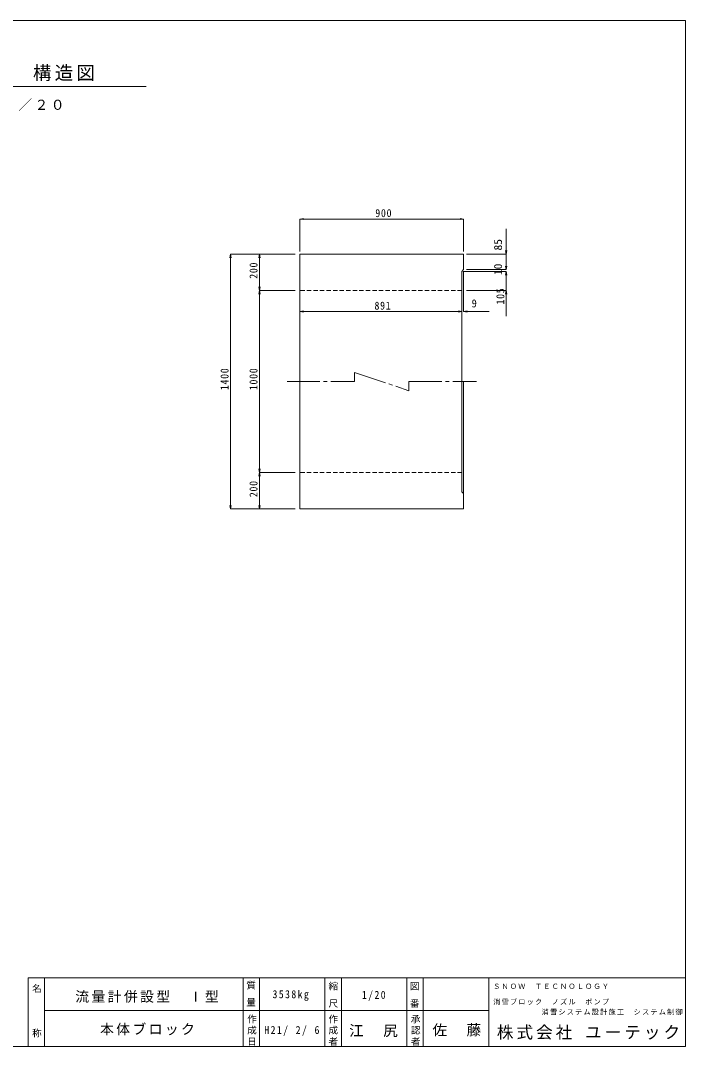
# Model space of a CAD drawing. Units: millimetres, scale not verified. Extents: x -3978 to 3978, y -2819 to 2819.
# Drawn here: x 326 to 3978, y -2819 to 2819 of the extents above; entities that cross this region are included whole.
import ezdxf
from ezdxf.enums import TextEntityAlignment as Align

# ---------------------------------------------------------------- set-up
doc = ezdxf.new("R2010")
doc.units = ezdxf.units.MM
doc.header["$LTSCALE"] = 20
doc.linetypes.add('CHAIN2', pattern=[12, 9, -1, 1, -1])
doc.linetypes.add('DASHED1', pattern=[1.8, 1.2, -0.6])
for name, color, linetype, lineweight in [('0-1_製品図', 4, 'Continuous', 9), ('0-6_寸法', 7, 'Continuous', 9), ('1-0', 7, 'Continuous', 9)]:
    doc.layers.add(name, color=color, linetype=linetype, lineweight=lineweight)
doc.styles.add('@ＭＳ ゴシック', font='')
doc.styles.add('ＭＳ ゴシック', font='')
doc.styles.get('@ＭＳ ゴシック').set_extended_font_data('@MS Gothic')
doc.styles.get('ＭＳ ゴシック').set_extended_font_data('MS Gothic')

msp = doc.modelspace()

# ---------------------------------------------------------------- linework, layer by layer
at = {"layer": '0-1_製品図', "color": 3}
for p, q in [((1859.92, 1534.8), (2759.92, 1534.8)), ((1859.92, 1334.8), (1859.92, 1534.8)), ((1859.92, 834.8), (1859.92, 1334.8)), ((2750.92, 1334.8), (2750.92, 834.8)), ((1859.92, 834.8), (1859.92, 134.8)), ((2750.92, 334.8), (2750.92, 834.8)), ((2750.92, 229.8), (2750.92, 334.8)), ((2759.92, 219.8), (2750.92, 229.8)), ((2759.92, 134.8), (2759.92, 219.8))]:
    msp.add_line(p, q, dxfattribs=at)
at = {"layer": '0-1_製品図', "color": 7, "linetype": 'DASHED1'}
for p, q in [((2750.92, 1334.8), (1859.92, 1334.8)), ((2750.92, 334.8), (1859.92, 334.8))]:
    msp.add_line(p, q, dxfattribs=at)
at = {"layer": '0-1_製品図', "color": 3}
for points in [[(2759.92, 1534.8), (2759.92, 1449.8), (2750.92, 1439.8), (2750.92, 1334.8)], [(1859.92, 134.8), (2759.92, 134.8), (2759.92, 834.8)]]:
    msp.add_lwpolyline(points, dxfattribs=at)
at = {"layer": '0-1_製品図', "color": 7, "linetype": 'CHAIN2'}
msp.add_lwpolyline([(1789.92, 834.8), (2159.92, 834.8), (2159.92, 884.8), (2459.92, 784.8), (2459.92, 834.8), (2829.92, 834.8)], dxfattribs=at)
at = {"layer": '0-6_寸法'}
for p, q in [((1859.92, 1727.93), (1879.61, 1731.4)), ((1859.92, 1727.93), (2759.92, 1727.93)), ((1859.92, 1727.93), (1879.61, 1724.46)), ((1859.92, 1727.93), (1859.92, 1549.8)), ((2759.92, 1727.93), (2740.22, 1731.4)), ((2759.92, 1727.93), (2740.22, 1724.46)), ((2759.92, 1727.93), (2759.92, 1549.8)), ((2994.07, 1534.8), (2994.07, 1674.8)), ((1479.57, 1534.8), (1476.1, 1515.1)), ((1479.57, 134.8), (1479.57, 1534.8)), ((1479.57, 1534.8), (1483.04, 1515.1)), ((1479.57, 1534.8), (1638.46, 1534.8)), ((1638.46, 1534.8), (1634.99, 1515.1)), ((1638.46, 1334.8), (1638.46, 1534.8)), ((1638.46, 1534.8), (1641.93, 1515.1)), ((1638.46, 1534.8), (1834.53, 1534.8)), ((2994.07, 1534.8), (2774.92, 1534.8)), ((2994.07, 1534.8), (2990.59, 1554.49)), ((2994.07, 1449.8), (2990.59, 1469.49)), ((2994.07, 1449.8), (2997.54, 1469.49)), ((1859.92, 1219.31), (1859.92, 1434.8)), ((2750.92, 1219.31), (2750.92, 1434.8)), ((2994.07, 1439.8), (2757.39, 1439.8)), ((2759.92, 1219.31), (2759.92, 1440.99)), ((2994.07, 1449.8), (2774.92, 1449.8)), ((2994.07, 1439.8), (2990.59, 1420.1)), ((2994.07, 1334.8), (2994.07, 1439.8)), ((2994.07, 1439.8), (2997.54, 1420.1)), ((1638.46, 1334.8), (1634.99, 1354.49)), ((1638.46, 1334.8), (1641.93, 1354.49)), ((1638.46, 1334.8), (1634.99, 1315.1)), ((1638.46, 334.8), (1638.46, 1334.8)), ((1638.46, 1334.8), (1641.93, 1315.1)), ((1638.46, 1334.8), (1834.53, 1334.8)), ((2994.07, 1334.8), (2774.92, 1334.8)), ((2994.07, 1334.8), (2990.59, 1315.1)), ((2994.07, 1334.8), (2994.07, 1194.8)), ((2994.07, 1334.8), (2997.54, 1315.1)), ((1859.92, 1219.31), (1879.61, 1222.78)), ((1859.92, 1219.31), (2750.92, 1219.31)), ((1859.92, 1219.31), (1879.61, 1215.83)), ((2750.92, 1219.31), (2610.92, 1219.31)), ((2750.92, 1219.31), (2731.22, 1222.78)), ((2750.92, 1219.31), (2731.22, 1222.78)), ((2750.92, 1219.31), (2731.22, 1215.83)), ((2750.92, 1219.31), (2731.22, 1215.83)), ((2759.92, 1219.31), (2779.61, 1222.78)), ((2759.92, 1219.31), (2899.92, 1219.31)), ((2759.92, 1219.31), (2779.61, 1215.83)), ((1638.46, 334.8), (1634.99, 354.49)), ((1638.46, 334.8), (1641.93, 354.49)), ((1638.46, 334.8), (1634.99, 315.1)), ((1638.46, 134.8), (1638.46, 334.8)), ((1638.46, 334.8), (1641.93, 315.1)), ((1638.46, 334.8), (1834.53, 334.8)), ((1479.57, 134.8), (1476.1, 154.49)), ((1479.57, 134.8), (1483.04, 154.49)), ((1479.57, 134.8), (1638.46, 134.8)), ((1638.46, 134.8), (1634.99, 154.49)), ((1638.46, 134.8), (1641.93, 154.49)), ((1638.46, 134.8), (1834.53, 134.8))]:
    msp.add_line(p, q, dxfattribs=at)
msp.add_lwpolyline([(2994.07, 1449.8), (2994.07, 1534.8), (2997.54, 1554.49)], dxfattribs=at)
at = {"layer": '1-0', "color": 5}
for p, q in [((3978.45, 2818.65), (-3978.45, 2818.65)), ((3978.45, -2818.65), (3978.45, 2818.65)), ((-3978.45, -2818.65), (3978.45, -2818.65))]:
    msp.add_line(p, q, dxfattribs=at)
at = {"layer": '1-0'}
msp.add_line((-1006.29, 2455.59), (1016.54, 2455.59), dxfattribs=at)
at = {"layer": '1-0', "color": 2}
for p, q in [((368.45, -2440.65), (368.45, -2818.65)), ((368.45, -2440.65), (3978.45, -2440.65)), ((458.45, -2440.65), (458.45, -2818.65)), ((1548.45, -2440.65), (1548.45, -2818.65)), ((1638.45, -2440.65), (1638.45, -2818.65)), ((1998.45, -2440.65), (1998.45, -2818.65)), ((2088.45, -2440.65), (2088.45, -2818.65)), ((2448.45, -2440.65), (2448.45, -2818.65)), ((2538.45, -2440.65), (2538.45, -2818.65)), ((2898.45, -2818.65), (2898.45, -2440.65)), ((3978.45, -2440.65), (3978.45, -2818.65)), ((458.45, -2620.65), (1548.45, -2620.65)), ((1548.45, -2620.65), (2898.45, -2620.65)), ((468.45, -2818.65), (3978.45, -2818.65))]:
    msp.add_line(p, q, dxfattribs=at)

# ---------------------------------------------------------------- texts
at = {"layer": '0-6_寸法', "style": 'ＭＳ ゴシック', "width": 1.05}
for s, p in [('85', (2984.07, 1555.15)), ('10', (2984.07, 1420.14))]:
    msp.add_text(s, height=43.99, rotation=90, dxfattribs=at).set_placement(p, align=Align.BOTTOM_LEFT)
at = {"layer": '0-6_寸法', "style": 'ＭＳ ゴシック', "width": 0.95}
msp.add_text('9', height=43.99, dxfattribs=at).set_placement((2804.01, 1229.31), align=Align.BOTTOM_LEFT)
at = {"layer": '0-6_寸法', "char_height": 43.99, "attachment_point": 7, "style": 'ＭＳ ゴシック'}
for s, insert in [('\\T1.15;\\W0.9;900', (2274.92, 1737.93)), ('\\T1.15;\\W0.9;891', (2270.42, 1229.31))]:
    msp.add_mtext(s, dxfattribs=dict(at, insert=insert))
at = {"layer": '0-6_寸法', "char_height": 43.99, "attachment_point": 7, "rotation": 90, "style": 'ＭＳ ゴシック'}
for s, insert in [('\\T1.15;\\W0.9;200', (1628.46, 1399.8)), ('\\T1.15;\\W0.9;105', (2984.07, 1258.2)), ('\\T1.15;\\W0.9;1400', (1469.57, 787.8)), ('\\T1.15;\\W0.9;1000', (1628.46, 787.8)), ('\\T1.15;\\W0.9;200', (1628.46, 199.8))]:
    msp.add_mtext(s, dxfattribs=dict(at, insert=insert))
at = {"layer": '1-0', "attachment_point": 7, "style": 'ＭＳ ゴシック'}
for s, insert, char_height in [('\\T1.18;流量計併設型\\~Ⅰ型\u3000構造図', (-741.43, 2484.86), 74.29), ('\\T1.17;本体ブロック\u3000Ｓ＝１／２０', (-575.73, 2321.29), 55.76), ('\\T1.17;ＳＮＯＷ\u3000ＴＥＣＮＯＬＯＧＹ', (2921.85, -2502.57), 28.04), ('\\T1.17;流量計併設型\u3000Ⅰ型', (626.82, -2578.98), 55.76), ('\\T1.28;\\W0.9;3538kg', (1710.3, -2567.86), 43.99), ('\\T1.28;\\W0.9;1/20', (2201.19, -2567.86), 43.99), ('\\T1.17;消雪ブロック\u3000ノズル\u3000ポンプ\u3000', (2922.42, -2590.76), 28.04), ('\\T1.17;消雪システム設計施工\u3000システム制御', (3188.61, -2646.37), 28.04), ('\\T1.17;本体ブロック', (762.95, -2757.51), 55.76), ('\\T1.28;\\W0.9;H21/\\~2/\\~6', (1665.3, -2760.68), 43.99), ('\\T1.17;江\u3000尻', (2131.03, -2767.39), 58.65), ('\\T1.17;佐\u3000藤', (2589.14, -2763.68), 58.65), ('\\T1.18;株式会社\\~ユーテック', (2942.43, -2781.55), 66.91)]:
    msp.add_mtext(s, dxfattribs=dict(at, insert=insert, char_height=char_height))
at = {"layer": '1-0', "attachment_point": 7, "rotation": 270, "style": '@ＭＳ ゴシック'}
for s, insert, char_height in [('\\T1.17;名\u3000\u3000\u3000称', (391.39, -2472.65), 37.39), ('\\T1.21;質\\~量', (1568.94, -2454.78), 37.39), ('\\T1.21;縮\\~尺', (2019.37, -2459.94), 37.68), ('\\T1.21;図\\~番', (2466.36, -2459.94), 37.68), ('\\T1.17;作成日', (1572.99, -2640.2), 37.68), ('\\T1.17;作成者', (2019.37, -2640.2), 37.68), ('\\T1.17;承認者', (2471.52, -2640.2), 37.68)]:
    msp.add_mtext(s, dxfattribs=dict(at, insert=insert, char_height=char_height))

doc.saveas('drawing.dxf')
